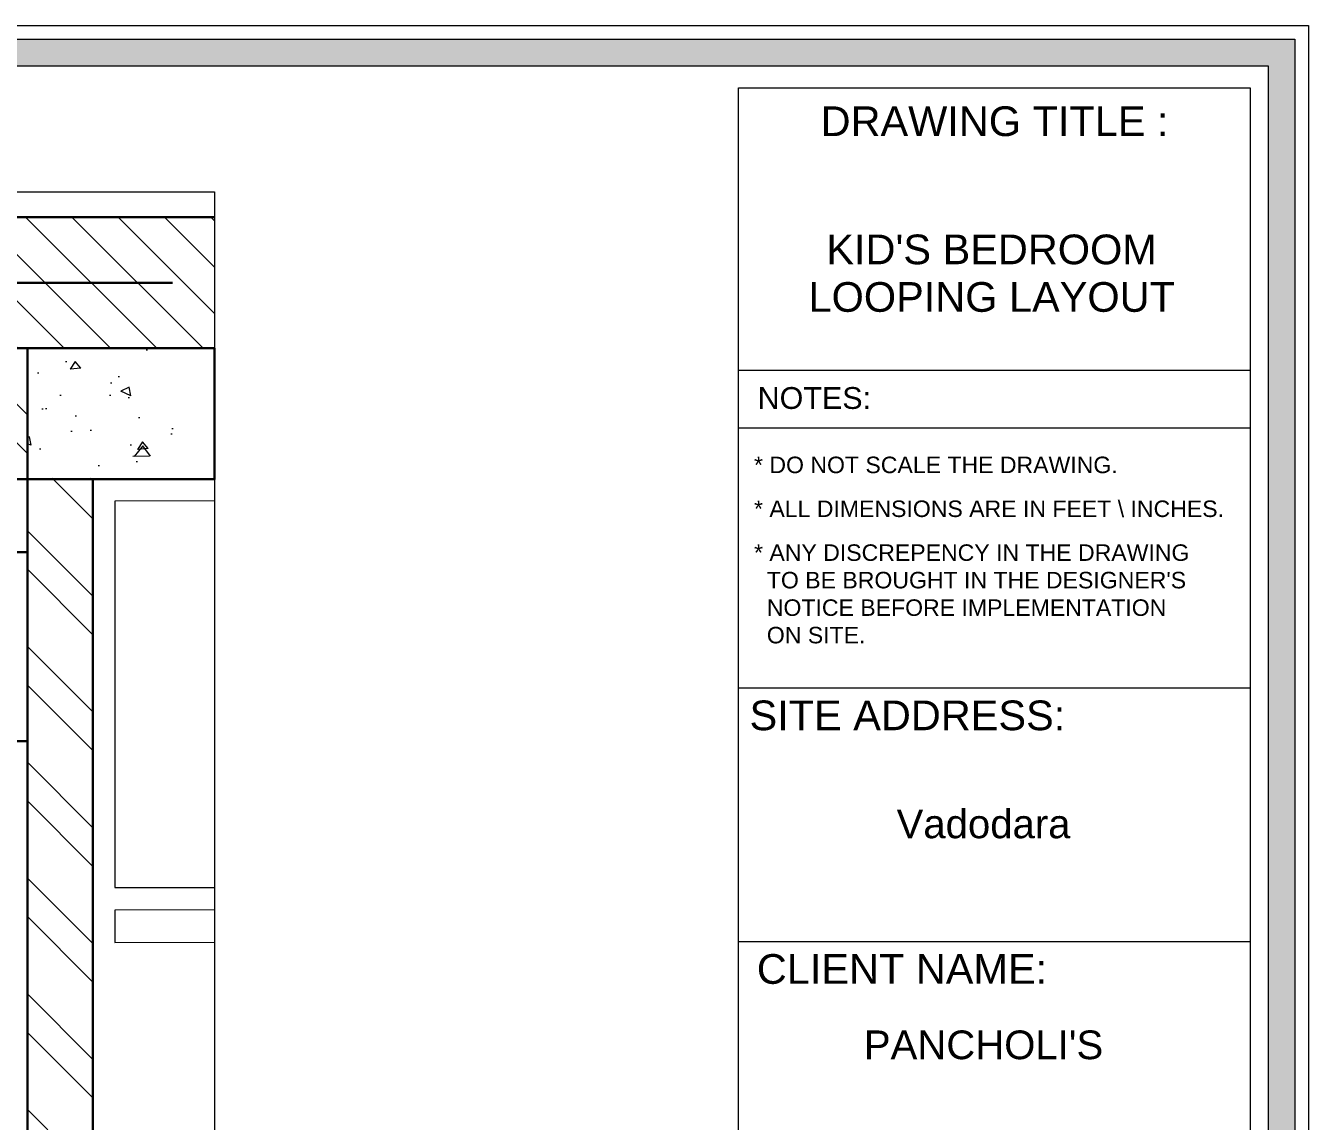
# Model space of a CAD drawing. Header units: millimetres. Extents: x 56222 to 3066687, y -650199 to -121287.
# Drawn here: x 135688.5 to 135776.6, y -183145.9 to -183070.7 of the extents above; entities that cross this region are included whole.
import ezdxf
from ezdxf.enums import TextEntityAlignment as Align

# ---------------------------------------------------------------- set-up
doc = ezdxf.new("R2010")
doc.units = ezdxf.units.MM
doc.header["$MEASUREMENT"] = 0
doc.linetypes.add('ACAD_ISO04W100', pattern=[30, 24, -3, 0, -3])
doc.linetypes.add('DASHEDX2', pattern=[1.5, 1, -0.5])
doc.layers.add('AR HATCH-7', color=7, linetype='Continuous')
for name, color, linetype, lineweight in [('COLUMN', 1, 'Continuous', 30), ('dim05', 1, 'Continuous', 13), ('Dimension', 10, 'DASHEDX2', 20), ('ELEVATION', 250, 'Continuous', 9), ('FIRST FLOOR', 7, 'Continuous', 9), ('FIRST FLOOR_( PLine )_', 251, 'Continuous', 30), ('FURNITURE', 32, 'Continuous', 9), ('GF FALSE CEILING', 6, 'Continuous', 35), ('GROUND FLOOR', 7, 'Continuous', 9), ('GROUND FLOOR  ( HATCH )', 251, 'Continuous', 9), ('NAME PLATE', 7, 'Continuous', 25), ('X_PLOT', 1, 'Continuous', 9)]:
    doc.layers.add(name, color=color, linetype=linetype, lineweight=lineweight)
doc.layers.add('XX~SLAB ( PLINE )', color=251, linetype='Continuous', plot=False)
doc.styles.add('Arial', font='arial.ttf')
pattern_1 = [(135, (-47548.872, -317320.819), (-3.97747564, -3.97747564), []), (135, (-47548.872, -317318.167), (-3.97747564, -3.97747564), [])]

# ---------------------------------------------------------------- blocks, each defined once
blk = doc.blocks.new('KIDS')
at = {"layer": 'FURNITURE', "color": 9, "lineweight": 5, "true_color": 0xc7c8ca}
blk.add_line((134682.403, -183301.79), (134807.403, -183301.79), dxfattribs=at)
at = {"layer": 'FURNITURE', "color": 9, "lineweight": 30, "true_color": 0xc7c8ca}
blk.add_lwpolyline([(134780.427, -183296.79), (134780.427, -183314.79), (134807.403, -183314.79), (134807.403, -183296.79)], close=True, dxfattribs=at)

msp = doc.modelspace()

# ---------------------------------------------------------------- hatches: boundary and pattern name
at = {"layer": 'AR HATCH-7', "lineweight": 15, "true_color": 0x939598}
h = msp.add_hatch(dxfattribs=at)
h.set_pattern_fill('ANSI32', color=252, scale=15, angle=90)
h.set_pattern_definition(pattern_1)
h.paths.add_polyline_path([(135532.602, -183198.814), (135532.602, -183243.473), (135537.102, -183243.473), (135537.102, -183238.232), (135550.602, -183238.232), (135550.602, -183229.814), (135537.102, -183229.814), (135537.102, -183202.232), (135537.102, -183198.814)])
h.paths.add_polyline_path([(135532.602, -183092.732), (135532.602, -183137.732), (135537.102, -183137.732), (135537.102, -183105.814), (135548.602, -183105.814), (135548.602, -183092.732)])
h.paths.add_polyline_path([(135688.602, -183191.732), (135688.602, -183197.732), (135693.102, -183197.732), (135693.102, -183191.732)])
h.paths.add_polyline_path([(135688.602, -183101.732), (135688.602, -183116.732), (135688.602, -183176.732), (135693.102, -183176.732), (135693.102, -183101.732)])
h.paths.add_polyline_path([(135621.119, -183222.307), (135621.119, -183192.491)])
h = msp.add_hatch(dxfattribs=at)
h.set_pattern_fill('ANSI32', color=252, scale=15, angle=90)
h.set_pattern_definition(pattern_1)
h.paths.add_polyline_path([(135563.602, -183092.732), (135563.602, -183101.732), (135688.602, -183101.732), (135688.602, -183092.732)])
h = msp.add_hatch(dxfattribs=at)
h.set_pattern_fill('AR-CONC', color=252, angle=135)
h.set_pattern_definition([(185, (-47545.4177, -316290.5967), (-4.62807079, 5.51551999), [0.75, -8.25]), (130, (-47545.418, -316290.597), (-4.3376815, -6.29992167), [0.6, -6.6]), (235.4514445, (-47545.803, -316290.137), (-8.96575221, -0.78440164), [0.63740192, -7.01142112]), (181.1842, (-47546.832, -316292.011), (-6.37613776, 8.71693388), [1.125, -12.375]), (231.6356355, (-47547.363, -316291.285), (-13.4971167, -0.2790007), [0.9561034, -10.5171376]), (126.184164, (-47546.832, -316292.011), (-13.4971167, -0.2790007), [0.9, -9.9]), (156, (-47547.1854, -316290.95), (-1.37382476, 7.06771572), [0.75, -8.25]), (101, (-47547.1854, -316290.95), (-6.84808435, -3.40708593), [0.6, -6.6]), (206.4514447, (-47547.3, -316290.361), (-8.22190906, 3.66062975), [0.6374019, -7.01142112]), (172.5, (-47545.4177, -316290.5967), (-2.439898176, -2.267931853), [0, -6.52, 0, -6.7, 0, -6.625]), (142.5, (-47545.4177, -316290.5967), (-4.6490945, -0.92872942), [0, -3.82, 0, -6.37, 0, -2.525]), (102.5, (-47543.8408, -316292.1736), (-3.615207618, 3.934181673), [0, -2.5, 0, -7.8, 0, -10.35]), (92.5, (-47543.1337, -316292.8807), (-4.83159807, 3.41589983), [0, -3.25, 0, -5.18, 0, -7.35])])
h.paths.add_polyline_path([(135688.602, -183092.731), (135688.602, -183101.732), (135698.802, -183101.732), (135698.802, -183092.731)])
at = {"layer": 'Dimension', "linetype": 'Continuous', "true_color": 0xd39e00}
h = msp.add_hatch(color=42, dxfattribs=at)
h.paths.add_polyline_path([(135514.062, -183071.57), (135514.062, -183255.705), (135775.665, -183255.705), (135775.665, -183071.57)])
h.paths.add_polyline_path([(135515.898, -183073.406), (135773.829, -183073.406), (135773.829, -183253.869), (135515.898, -183253.869)], flags=16)
at = {"layer": 'GROUND FLOOR  ( HATCH )'}
h = msp.add_hatch(dxfattribs=at)
h.set_pattern_fill('ANSI31', color=6, scale=18, angle=90, style=0)
h.set_pattern_definition([(135, (-26770.0727, -299624.5003), (-1.590990258, -1.590990258), [])])
h.paths.add_polyline_path([(135524.065, -183083.814), (135524.065, -183092.814), (135701.453, -183092.814), (135701.453, -183083.814)])

# ---------------------------------------------------------------- linework, layer by layer
at = {"layer": 'COLUMN'}
msp.add_lwpolyline([(135688.602, -183101.814), (135688.602, -183092.814), (135701.453, -183092.814), (135701.453, -183101.814)], close=True, dxfattribs=at)
at = {"layer": 'Dimension', "color": 42, "linetype": 'Continuous', "true_color": 0xd39e00}
for p, q in [((135772.586, -183094.34), (135737.434, -183094.34)), ((135772.586, -183098.3), (135737.434, -183098.3)), ((135772.586, -183116.166), (135737.434, -183116.166)), ((135772.586, -183133.589), (135737.434, -183133.589))]:
    msp.add_line(p, q, dxfattribs=at)
for points in [[(135513.144, -183070.652), (135776.583, -183070.652), (135776.583, -183256.623), (135513.144, -183256.623)], [(135514.062, -183071.57), (135775.665, -183071.57), (135775.665, -183255.705), (135514.062, -183255.705)], [(135515.898, -183073.406), (135773.829, -183073.406), (135773.829, -183253.869), (135515.898, -183253.869)]]:
    msp.add_lwpolyline(points, close=True, dxfattribs=at)
at = {"layer": 'Dimension', "color": 42, "linetype": 'ByBlock', "true_color": 0xd39e00}
msp.add_lwpolyline([(135737.434, -183252.358), (135737.434, -183074.917), (135772.586, -183074.917), (135772.586, -183252.358)], close=True, dxfattribs=at)
at = {"layer": 'ELEVATION', "lineweight": 0}
msp.add_lwpolyline([(135524.065, -183243.473), (135524.065, -183082.062), (135701.453, -183082.062), (135701.453, -183243.473)], close=True, dxfattribs=at)
at = {"layer": 'FIRST FLOOR'}
for p, q in [((135532.602, -183092.814), (135701.453, -183092.814)), ((135563.602, -183101.814), (135688.602, -183101.814)), ((135688.602, -183191.814), (135688.602, -183101.814)), ((135693.102, -183101.814), (135701.453, -183101.814)), ((135693.102, -183176.814), (135693.102, -183101.814))]:
    msp.add_line(p, q, dxfattribs=at)
at = {"layer": 'FIRST FLOOR_( PLine )_'}
for points in [[(135701.453, -183092.814), (135532.602, -183092.814), (135532.602, -183139.814), (135537.102, -183139.814), (135537.102, -183105.814)], [(135563.602, -183101.814), (135688.602, -183101.814), (135688.602, -183191.814), (135693.102, -183191.814)], [(135693.102, -183176.814), (135693.102, -183101.814), (135701.453, -183101.814)]]:
    msp.add_lwpolyline(points, dxfattribs=at)
at = {"layer": 'FURNITURE'}
for points in [[(135701.453, -183103.295), (135694.602, -183103.314), (135694.602, -183129.872), (135701.453, -183129.852)], [(135701.453, -183131.401), (135694.602, -183131.421), (135694.602, -183133.634), (135701.453, -183133.614)]]:
    msp.add_lwpolyline(points, dxfattribs=at)
at = {"layer": 'GF FALSE CEILING', "color": 9, "lineweight": 30, "true_color": 0xc7c8ca}
msp.add_lwpolyline([(135552.211, -183228.814), (135688.602, -183228.814), (135688.602, -183106.814), (135552.211, -183106.814)], close=True, dxfattribs=at)
at = {"layer": 'GROUND FLOOR'}
for p, q in [((135524.065, -183083.814), (135701.453, -183083.814)), ((135524.065, -183092.814), (135701.453, -183092.814))]:
    msp.add_line(p, q, dxfattribs=at)
at = {"layer": 'GROUND FLOOR', "color": 1, "linetype": 'ACAD_ISO04W100'}
msp.add_line((135524.065, -183088.314), (135701.453, -183088.314), dxfattribs=at)
at = {"layer": 'GROUND FLOOR', "color": 6, "lineweight": 30}
for points in [[(135701.453, -183083.814), (135524.065, -183083.814)], [(135524.065, -183092.814), (135701.453, -183092.814)]]:
    msp.add_lwpolyline(points, dxfattribs=at)
at = {"layer": 'X_PLOT', "linetype": 'ACAD_ISO04W100', "lineweight": 30}
msp.add_line((135524.065, -183088.314), (135701.453, -183088.314), dxfattribs=at)
at = {"layer": 'XX~SLAB ( PLINE )'}
msp.add_lwpolyline([(135532.602, -183243.473), (135532.602, -183092.814), (135701.453, -183092.814)], dxfattribs=at)

# ---------------------------------------------------------------- block references
at = {"layer": 'dim05', "lineweight": 30}
msp.add_blockref('KIDS', (881.199, 194.975), dxfattribs=at)

# ---------------------------------------------------------------- texts
at = {"layer": 'NAME PLATE', "style": 'Arial'}
for s, height, p in [('DRAWING TITLE : ', 2.0393, (135755.427, -183078.237)), ("KID'S BEDROOM", 2.0393, (135754.826, -183087.043)), ('LOOPING LAYOUT', 2.0393, (135754.835, -183090.31)), ('NOTES:', 1.4984, (135742.649, -183096.982)), ('SITE ADDRESS:', 2.0393, (135749.043, -183119.055)), ('Vadodara', 1.9714, (135754.273, -183126.476)), ('CLIENT NAME:', 2.0393, (135748.671, -183136.478)), ("PANCHOLI'S", 1.9714, (135754.273, -183141.656))]:
    msp.add_text(s, height=height, dxfattribs=at).set_placement(p, align=Align.CENTER)
at = {"layer": 'NAME PLATE', "char_height": 1.13327, "width": 43.78423, "attachment_point": 1, "style": 'Arial'}
for s, insert in [('* DO NOT SCALE THE DRAWING.', (135738.508, -183100.261)), ('* ALL DIMENSIONS ARE IN FEET \\\\ INCHES.', (135738.508, -183103.275)), ("* ANY DISCREPENCY IN THE DRAWING \\P  TO BE BROUGHT IN THE DESIGNER'S\\P  NOTICE BEFORE IMPLEMENTATION \\P  ON SITE.", (135738.508, -183106.288))]:
    msp.add_mtext(s, dxfattribs=dict(at, insert=insert))

doc.saveas('drawing.dxf')
